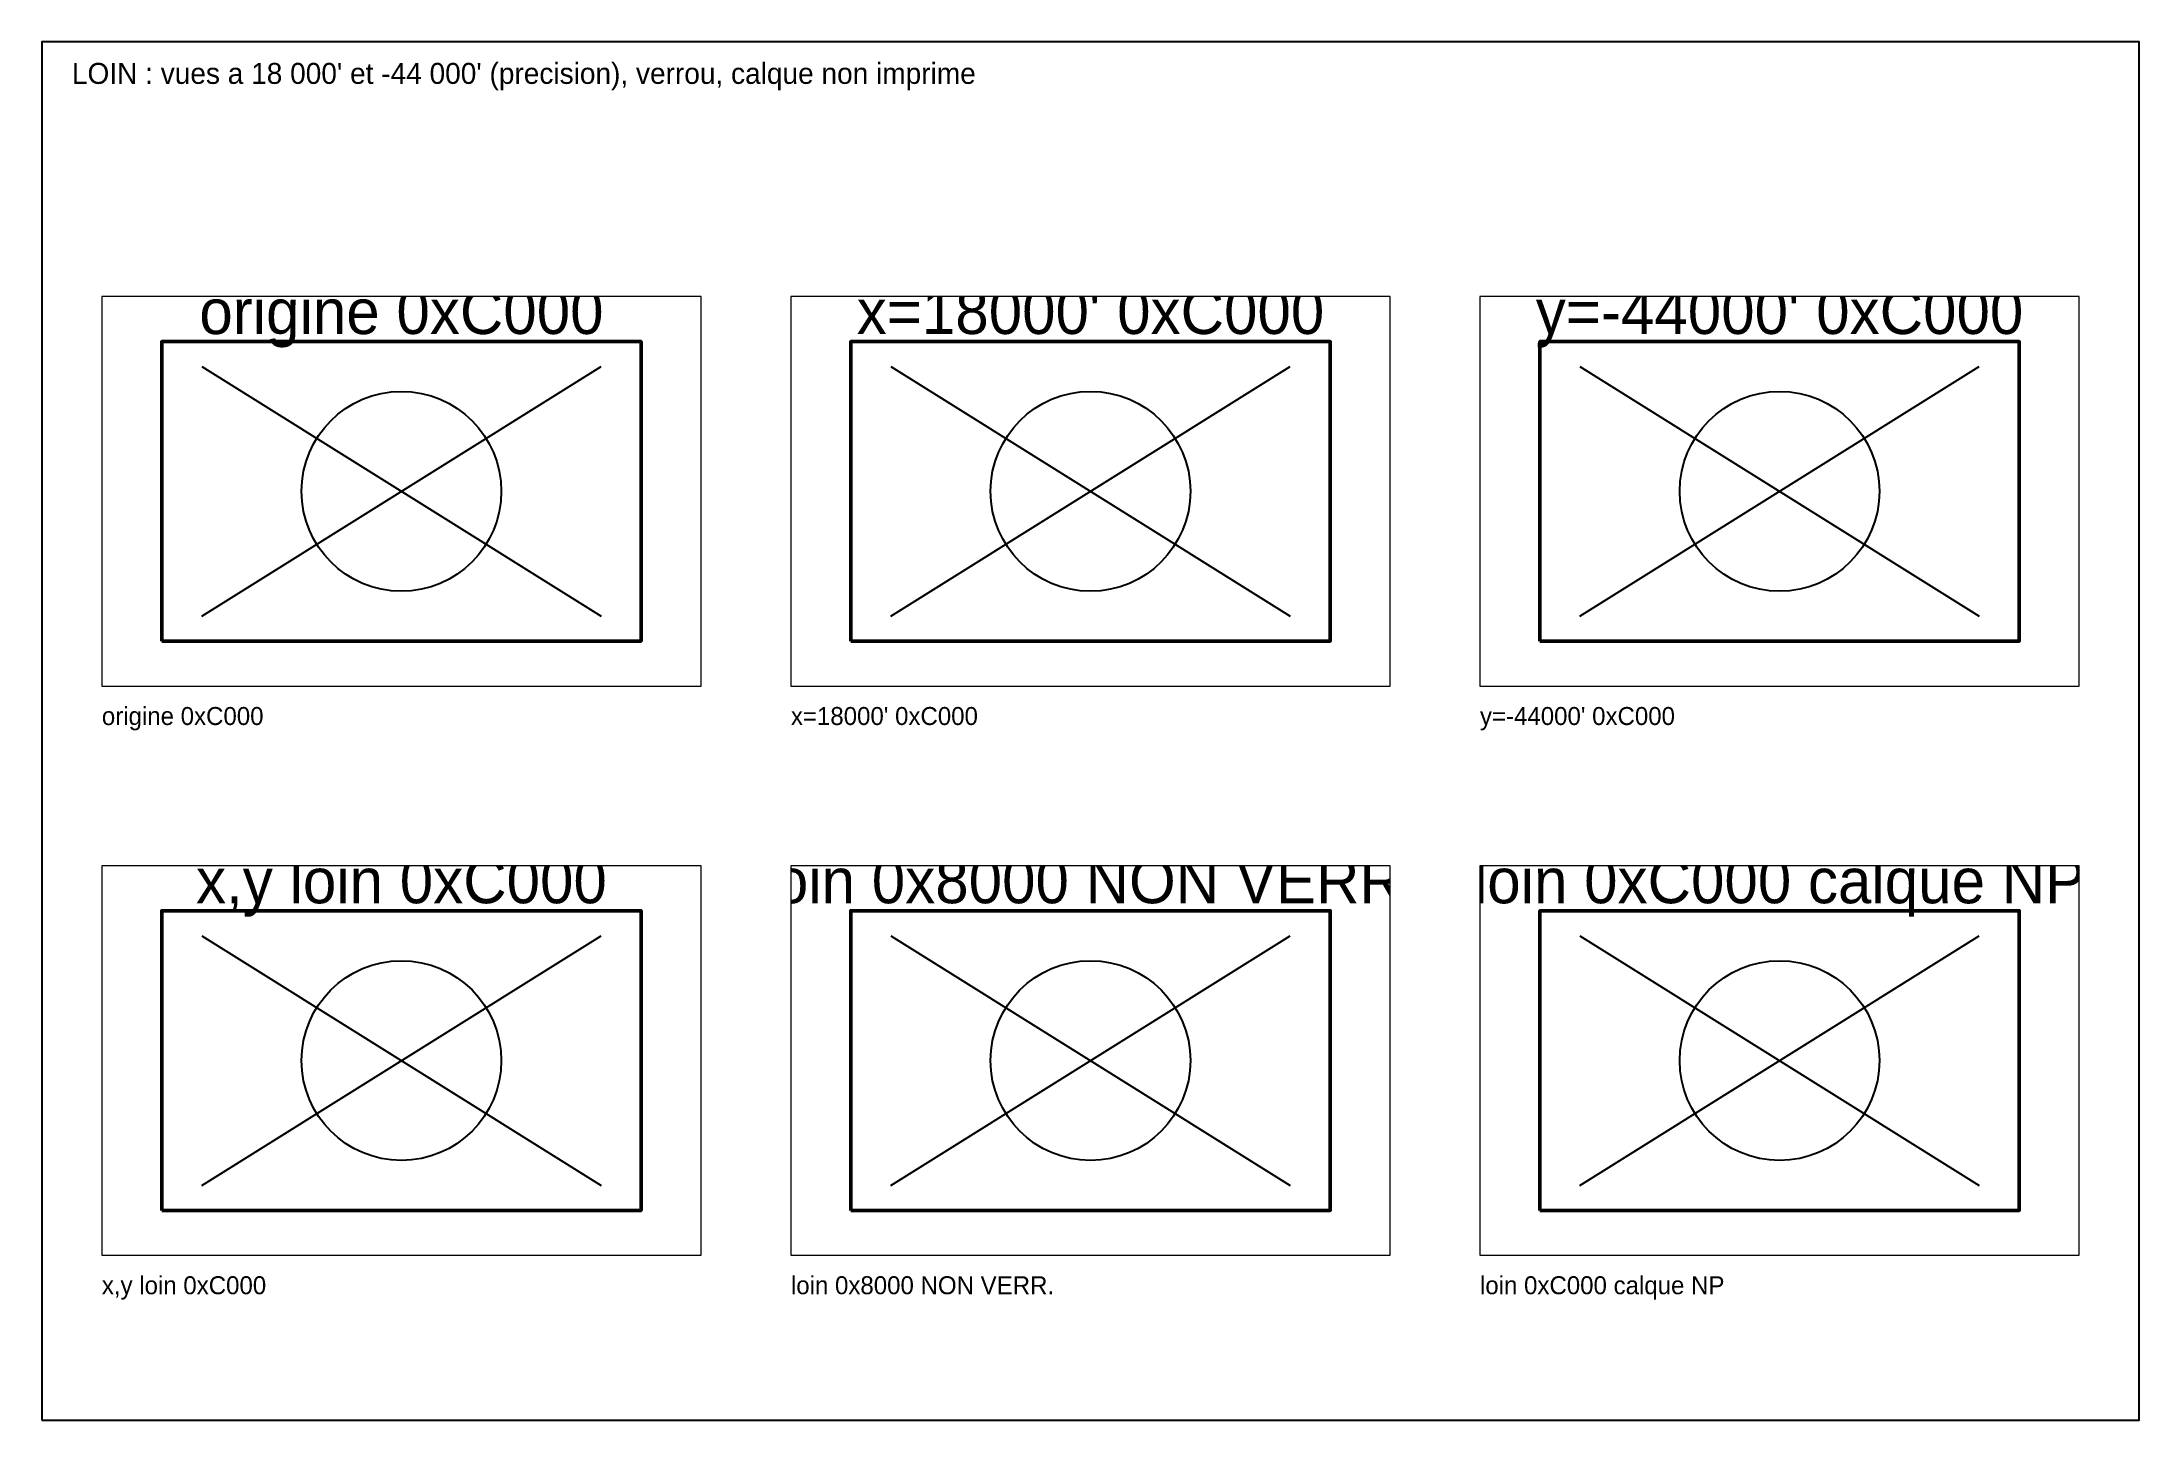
# Paper-space layout 'LOIN' of a CAD drawing. Header units: inches. Extents: x 0.5 to 35.5, y 0.5 to 23.5.
# The model-space entities are those that its viewports show. They can reach past a viewport. Long polylines and large blocks are cut down to what shows.
import ezdxf
from ezdxf.enums import TextEntityAlignment as Align

# ---------------------------------------------------------------- set-up
doc = ezdxf.new("R2010")
doc.units = ezdxf.units.IN
doc.header["$MEASUREMENT"] = 0
for name, color, linetype in [('CADRE', 7, 'Continuous'), ('FENETRES', 30, 'Continuous'), ('MODELE', 1, 'Continuous')]:
    doc.layers.add(name, color=color, linetype=linetype)
doc.layers.add('FENETRES-NP', color=30, linetype='Continuous', plot=False)

msp = doc.modelspace()

# ---------------------------------------------------------------- linework, layer by layer
at = {"layer": 'MODELE', "color": 3}
for p, q in [((-40, -25), (40, 25)), ((-40, 25), (40, -25)), ((215960, -25), (216040, 25)), ((215960, 25), (216040, -25)), ((-40, -528025), (40, -527975)), ((-40, -527975), (40, -528025)), ((215960, -528025), (216040, -527975)), ((215960, -527975), (216040, -528025))]:
    msp.add_line(p, q, dxfattribs=at)
at = {"layer": 'MODELE', "color": 5}
for p, q in [((217160, -528025), (217240, -527975)), ((217160, -527975), (217240, -528025))]:
    msp.add_line(p, q, dxfattribs=at)
at = {"layer": 'MODELE', "color": 6}
for p, q in [((218360, -528025), (218440, -527975)), ((218360, -527975), (218440, -528025))]:
    msp.add_line(p, q, dxfattribs=at)
at = {"layer": 'MODELE', "color": 3, "lineweight": 50}
for points in [[(-48, -30), (48, -30), (48, 30), (-48, 30)], [(215952, -30), (216048, -30), (216048, 30), (215952, 30)], [(-48, -528030), (48, -528030), (48, -527970), (-48, -527970)], [(215952, -528030), (216048, -528030), (216048, -527970), (215952, -527970)]]:
    msp.add_lwpolyline(points, close=True, dxfattribs=at)
at = {"layer": 'MODELE', "color": 5, "lineweight": 50}
msp.add_lwpolyline([(217152, -528030), (217248, -528030), (217248, -527970), (217152, -527970)], close=True, dxfattribs=at)
at = {"layer": 'MODELE', "color": 6, "lineweight": 50}
msp.add_lwpolyline([(218352, -528030), (218448, -528030), (218448, -527970), (218352, -527970)], close=True, dxfattribs=at)
at = {"layer": 'MODELE', "color": 3}
for centre in [(0, 0), (216000, 0), (0, -528000), (216000, -528000)]:
    msp.add_circle(centre, 20, dxfattribs=at)
at = {"layer": 'MODELE', "color": 5}
msp.add_circle((217200, -528000), 20, dxfattribs=at)
at = {"layer": 'MODELE', "color": 6}
msp.add_circle((218400, -528000), 20, dxfattribs=at)

# ---------------------------------------------------------------- texts
at = {"layer": 'MODELE', "color": 3}
for s, p in [('origine 0xC000', (0, 36)), ("x=18000' 0xC000", (216000, 36)), ("y=-44000' 0xC000", (0, -527964)), ('x,y loin 0xC000', (216000, -527964))]:
    msp.add_text(s, height=9, dxfattribs=at).set_placement(p, align=Align.MIDDLE_CENTER)
at = {"layer": 'MODELE', "color": 5}
msp.add_text('loin 0x8000 NON VERR.', height=9, dxfattribs=at).set_placement((217200, -527964), align=Align.MIDDLE_CENTER)
at = {"layer": 'MODELE', "color": 6}
msp.add_text('loin 0xC000 calque NP', height=9, dxfattribs=at).set_placement((218400, -527964), align=Align.MIDDLE_CENTER)

psp = doc.layouts.new('LOIN')

# ---------------------------------------------------------------- linework, layer by layer
at = {"layer": 'CADRE', "color": 7}
psp.add_lwpolyline([(0.5, 0.5), (35.5, 0.5), (35.5, 23.5), (0.5, 23.5)], close=True, dxfattribs=at)

# ---------------------------------------------------------------- texts
for s, height, p in [("LOIN : vues a 18 000' et -44 000' (precision), verrou, calque non imprime", 0.35, (1, 22.8)), ('origine 0xC000', 0.3, (1.5, 12.1)), ("x=18000' 0xC000", 0.3, (13, 12.1)), ("y=-44000' 0xC000", 0.3, (24.5, 12.1)), ('x,y loin 0xC000', 0.3, (1.5, 2.6)), ('loin 0x8000 NON VERR.', 0.3, (13, 2.6)), ('loin 0xC000 calque NP', 0.3, (24.5, 2.6))]:
    psp.add_text(s, height=height, dxfattribs=at).set_placement(p)

# ---------------------------------------------------------------- viewports
at = {"layer": 'FENETRES'}
psp.add_viewport(center=(6.5, 16), size=(10, 6.5), view_center_point=(0, 0), view_height=78, dxfattribs=at)
for center, view_center_point, status in [((18, 16), (216000, 0), 3), ((29.5, 16), (0, -528000), 4), ((6.5, 6.5), (216000, -528000), 5), ((18, 6.5), (217200, -528000), 6)]:
    psp.add_viewport(center=center, size=(10, 6.5), view_center_point=view_center_point, view_height=78, status=status, dxfattribs=at)
at = {"layer": 'FENETRES-NP'}
psp.add_viewport(center=(29.5, 6.5), size=(10, 6.5), view_center_point=(218400, -528000), view_height=78, status=7, dxfattribs=at)

doc.saveas('drawing.dxf')
